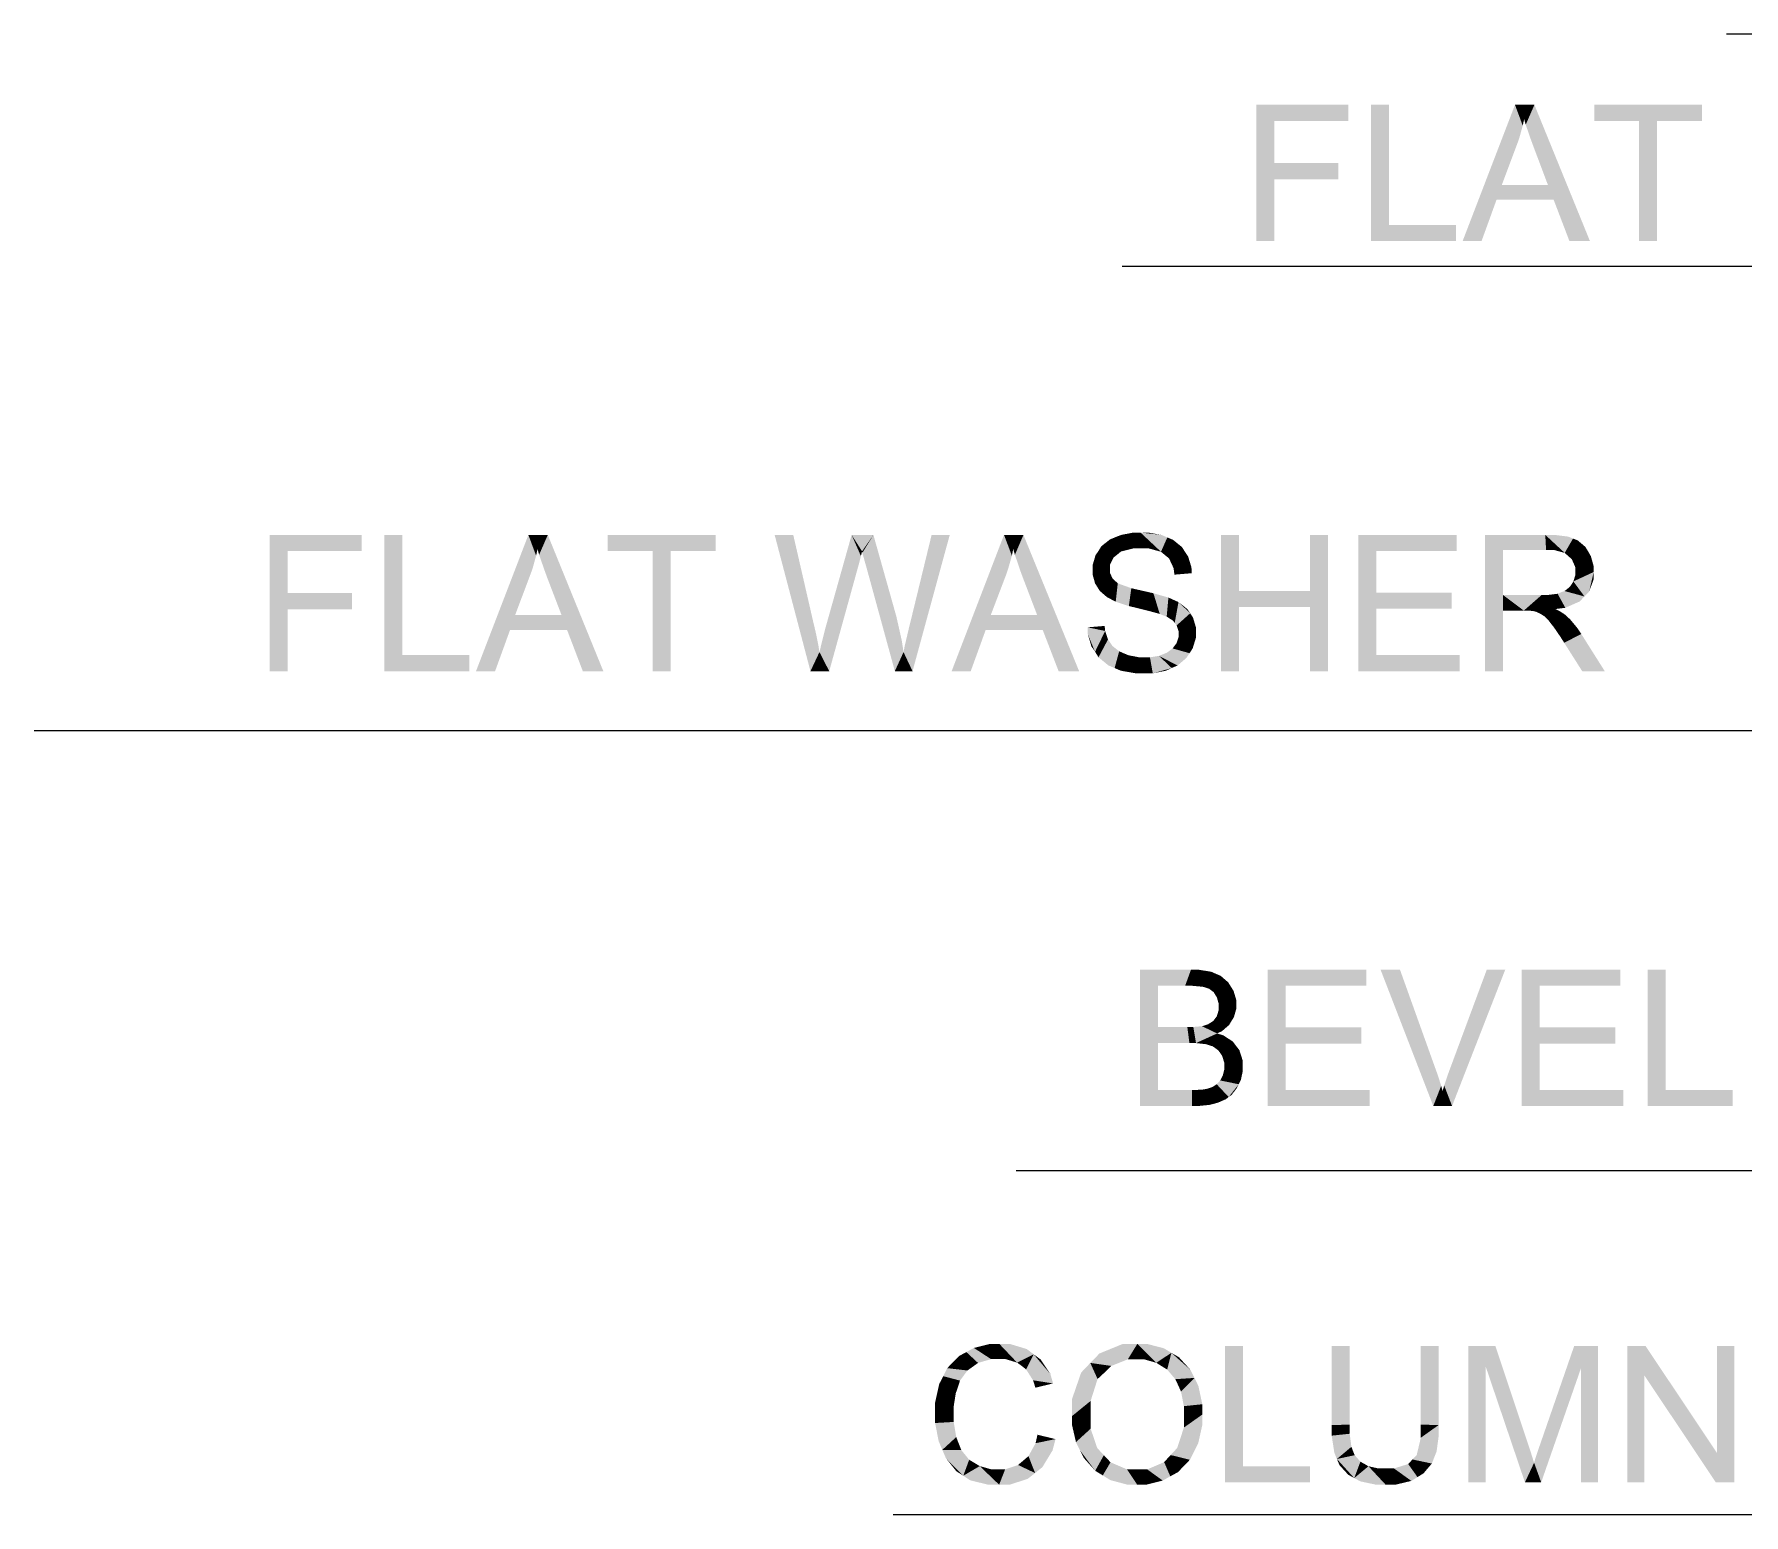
# Model space of a CAD drawing. Header units: millimetres. Extents: x 2 to 579, y 1 to 405.
# Drawn here: x 179 to 189.84, y 94.61 to 104 of the extents above; entities that cross this region are included whole.
import ezdxf

# ---------------------------------------------------------------- set-up
doc = ezdxf.new("R2010")
doc.units = ezdxf.units.MM
doc.linetypes.add('XKITLINE00', pattern=[0])
doc.layers.add('LinkedObject', color=7, linetype='Continuous', lineweight=0)

# ---------------------------------------------------------------- blocks, each defined once
blk = doc.blocks.new('*A4')
at = {"layer": 'LinkedObject'}
for points in [[(186.862, 103.18), (186.748, 102.686), (186.748, 103.55)], [(186.862, 103.18), (186.748, 103.55), (186.862, 103.448)], [(187.33, 103.448), (186.748, 103.55), (187.33, 103.55)], [(186.862, 103.448), (186.748, 103.55), (187.33, 103.448)], [(187.588, 103.55), (187.474, 102.686), (187.474, 103.55)], [(187.588, 102.788), (187.474, 102.686), (187.588, 103.55)], [(188.387, 103.55), (188.398, 103.294), (188.055, 102.686)], [(188.398, 103.294), (188.387, 103.55), (188.413, 103.335)], [(188.413, 103.335), (188.387, 103.55), (188.436, 103.418)], [(188.436, 103.418), (188.387, 103.55), (188.445, 103.459)], [(188.51, 103.55), (188.445, 103.459), (188.387, 103.55)], [(188.445, 103.459), (188.51, 103.55), (188.455, 103.424)], [(188.455, 103.424), (188.51, 103.55), (188.486, 103.334)], [(188.486, 103.334), (188.51, 103.55), (188.506, 103.28)], [(188.506, 103.28), (188.51, 103.55), (188.596, 103.041)], [(188.596, 103.041), (188.51, 103.55), (188.632, 102.948)], [(188.632, 102.948), (188.51, 103.55), (188.862, 102.686)], [(188.889, 103.55), (189.173, 103.448), (188.889, 103.448)], [(189.287, 103.448), (189.173, 103.448), (188.889, 103.55)], [(189.287, 103.448), (188.889, 103.55), (189.573, 103.55)], [(189.287, 103.448), (189.573, 103.55), (189.573, 103.448)], [(189.173, 102.686), (189.287, 103.448), (189.287, 102.686)], [(189.173, 103.448), (189.287, 103.448), (189.173, 102.686)], [(188.055, 102.686), (188.398, 103.294), (188.303, 103.041)], [(186.862, 103.078), (186.748, 102.686), (186.862, 103.18)], [(187.267, 103.078), (186.862, 103.18), (187.267, 103.18)], [(186.862, 103.078), (186.862, 103.18), (187.267, 103.078)], [(186.748, 102.686), (186.862, 103.078), (186.862, 102.686)], [(188.27, 102.948), (188.055, 102.686), (188.303, 103.041)], [(188.303, 103.041), (188.632, 102.948), (188.27, 102.948)], [(188.596, 103.041), (188.632, 102.948), (188.303, 103.041)], [(188.055, 102.686), (188.27, 102.948), (188.175, 102.686)], [(188.632, 102.948), (188.862, 102.686), (188.732, 102.686)], [(187.474, 102.686), (187.588, 102.788), (188.013, 102.686)], [(188.013, 102.686), (187.588, 102.788), (188.013, 102.788)], [(180.608, 100.454), (180.494, 99.959), (180.494, 100.823)], [(180.608, 100.454), (180.494, 100.823), (180.608, 100.721)], [(181.077, 100.721), (180.494, 100.823), (181.077, 100.823)], [(180.608, 100.721), (180.494, 100.823), (181.077, 100.721)], [(181.334, 100.823), (181.22, 99.959), (181.22, 100.823)], [(181.334, 100.061), (181.22, 99.959), (181.334, 100.823)], [(182.133, 100.823), (182.144, 100.567), (181.801, 99.959)], [(182.144, 100.567), (182.133, 100.823), (182.159, 100.608)], [(182.159, 100.608), (182.133, 100.823), (182.182, 100.691)], [(182.182, 100.691), (182.133, 100.823), (182.191, 100.733)], [(182.256, 100.823), (182.191, 100.733), (182.133, 100.823)], [(182.191, 100.733), (182.256, 100.823), (182.201, 100.697)], [(182.201, 100.697), (182.256, 100.823), (182.232, 100.608)], [(182.232, 100.608), (182.256, 100.823), (182.252, 100.553)], [(182.252, 100.553), (182.256, 100.823), (182.343, 100.315)], [(182.343, 100.315), (182.256, 100.823), (182.378, 100.221)], [(182.378, 100.221), (182.256, 100.823), (182.608, 99.959)], [(182.635, 100.823), (182.92, 100.721), (182.635, 100.721)], [(183.034, 100.721), (182.92, 100.721), (182.635, 100.823)], [(183.034, 100.721), (182.635, 100.823), (183.32, 100.823)], [(183.034, 100.721), (183.32, 100.823), (183.32, 100.721)], [(183.812, 100.823), (183.921, 99.959), (183.694, 100.823)], [(183.942, 100.257), (183.921, 99.959), (183.812, 100.823)], [(184.182, 100.823), (184.222, 100.617), (184.018, 100.24)], [(184.222, 100.617), (184.182, 100.823), (184.228, 100.638)], [(184.228, 100.638), (184.182, 100.823), (184.241, 100.689)], [(184.241, 100.689), (184.182, 100.823), (184.248, 100.719)], [(184.32, 100.823), (184.248, 100.719), (184.182, 100.823)], [(184.248, 100.719), (184.32, 100.823), (184.25, 100.709)], [(184.25, 100.709), (184.32, 100.823), (184.264, 100.659)], [(184.264, 100.659), (184.32, 100.823), (184.276, 100.617)], [(184.276, 100.617), (184.32, 100.823), (184.443, 100.386)], [(184.804, 100.823), (184.554, 100.268), (184.689, 100.823)], [(184.568, 99.959), (184.554, 100.268), (184.804, 100.823)], [(185.148, 100.823), (185.16, 100.567), (184.816, 99.959)], [(185.16, 100.567), (185.148, 100.823), (185.174, 100.608)], [(185.174, 100.608), (185.148, 100.823), (185.198, 100.691)], [(185.198, 100.691), (185.148, 100.823), (185.206, 100.733)], [(185.271, 100.823), (185.206, 100.733), (185.148, 100.823)], [(185.206, 100.733), (185.271, 100.823), (185.217, 100.697)], [(185.217, 100.697), (185.271, 100.823), (185.247, 100.608)], [(185.247, 100.608), (185.271, 100.823), (185.267, 100.553)], [(185.267, 100.553), (185.271, 100.823), (185.358, 100.315)], [(185.358, 100.315), (185.271, 100.823), (185.393, 100.221)], [(185.393, 100.221), (185.271, 100.823), (185.624, 99.959)], [(185.819, 100.794), (185.867, 100.699), (185.765, 100.751)], [(185.89, 100.718), (185.819, 100.794), (185.855, 100.809)], [(185.867, 100.699), (185.819, 100.794), (185.89, 100.718)], [(185.891, 100.823), (185.966, 100.737), (185.855, 100.809)], [(185.855, 100.809), (185.966, 100.737), (185.89, 100.718)], [(185.97, 100.838), (185.966, 100.737), (185.891, 100.823)], [(186.013, 100.838), (185.966, 100.737), (185.97, 100.838)], [(185.966, 100.737), (186.013, 100.838), (186.018, 100.737)], [(186.013, 100.838), (186.067, 100.737), (186.018, 100.737)], [(186.146, 100.823), (186.013, 100.838), (186.061, 100.838)], [(186.183, 100.807), (186.013, 100.838), (186.146, 100.823)], [(186.143, 100.716), (186.013, 100.838), (186.183, 100.807)], [(186.067, 100.737), (186.013, 100.838), (186.143, 100.716)], [(186.183, 100.807), (186.168, 100.695), (186.143, 100.716)], [(186.219, 100.792), (186.168, 100.695), (186.183, 100.807)], [(186.168, 100.695), (186.219, 100.792), (186.194, 100.674)], [(186.194, 100.674), (186.219, 100.792), (186.295, 100.716)], [(186.295, 100.716), (186.219, 100.792), (186.276, 100.746)], [(186.637, 100.468), (186.523, 99.959), (186.523, 100.823)], [(186.637, 100.468), (186.523, 100.823), (186.637, 100.823)], [(187.201, 100.823), (187.087, 100.468), (187.087, 100.823)], [(187.087, 100.366), (187.087, 100.468), (187.201, 100.823)], [(187.087, 100.366), (187.201, 100.823), (187.201, 99.959)], [(187.507, 100.457), (187.393, 99.959), (187.393, 100.823)], [(187.507, 100.457), (187.393, 100.823), (187.507, 100.721)], [(188.017, 100.721), (187.393, 100.823), (188.017, 100.823)], [(187.507, 100.721), (187.393, 100.823), (188.017, 100.721)], [(188.311, 100.442), (188.197, 99.959), (188.197, 100.823)], [(188.197, 100.823), (188.311, 100.728), (188.311, 100.442)], [(188.584, 100.728), (188.197, 100.823), (188.579, 100.823)], [(188.311, 100.728), (188.197, 100.823), (188.584, 100.728)], [(188.579, 100.823), (188.632, 100.728), (188.584, 100.728)], [(188.725, 100.812), (188.579, 100.823), (188.637, 100.823)], [(188.755, 100.8), (188.579, 100.823), (188.725, 100.812)], [(188.702, 100.709), (188.579, 100.823), (188.755, 100.8)], [(188.632, 100.728), (188.579, 100.823), (188.702, 100.709)], [(188.755, 100.8), (188.724, 100.689), (188.702, 100.709)], [(188.785, 100.788), (188.724, 100.689), (188.755, 100.8)], [(188.724, 100.689), (188.785, 100.788), (188.747, 100.669)], [(188.747, 100.669), (188.785, 100.788), (188.851, 100.718)], [(188.851, 100.718), (188.785, 100.788), (188.833, 100.747)], [(182.92, 99.959), (183.034, 100.721), (183.034, 99.959)], [(182.92, 100.721), (183.034, 100.721), (182.92, 99.959)], [(185.747, 100.722), (185.71, 100.6), (185.728, 100.694)], [(185.843, 100.68), (185.71, 100.6), (185.747, 100.722)], [(185.728, 100.694), (185.71, 100.6), (185.71, 100.633)], [(185.819, 100.634), (185.71, 100.6), (185.843, 100.68)], [(185.765, 100.751), (185.867, 100.699), (185.747, 100.722)], [(185.747, 100.722), (185.867, 100.699), (185.843, 100.68)], [(186.295, 100.716), (186.223, 100.612), (186.194, 100.674)], [(186.315, 100.686), (186.223, 100.612), (186.295, 100.716)], [(186.336, 100.618), (186.223, 100.612), (186.315, 100.686)], [(188.851, 100.718), (188.769, 100.619), (188.747, 100.669)], [(188.868, 100.688), (188.769, 100.619), (188.851, 100.718)], [(188.886, 100.623), (188.769, 100.619), (188.868, 100.688)], [(181.801, 99.959), (182.144, 100.567), (182.049, 100.315)], [(184.018, 100.24), (184.222, 100.617), (184.04, 99.959)], [(184.443, 100.386), (184.456, 99.959), (184.276, 100.617)], [(184.816, 99.959), (185.16, 100.567), (185.064, 100.315)], [(185.71, 100.6), (185.819, 100.634), (185.819, 100.607)], [(185.819, 100.584), (185.71, 100.6), (185.819, 100.607)], [(185.71, 100.6), (185.819, 100.584), (185.71, 100.57)], [(185.71, 100.57), (185.819, 100.584), (185.725, 100.516)], [(185.725, 100.516), (185.819, 100.584), (185.74, 100.492)], [(185.74, 100.492), (185.819, 100.584), (185.836, 100.546)], [(186.338, 100.58), (186.223, 100.612), (186.336, 100.618)], [(186.223, 100.612), (186.338, 100.58), (186.228, 100.571)], [(188.757, 100.528), (188.886, 100.588), (188.827, 100.433)], [(188.769, 100.567), (188.886, 100.588), (188.757, 100.528)], [(188.886, 100.588), (188.769, 100.619), (188.886, 100.623)], [(188.769, 100.619), (188.886, 100.588), (188.769, 100.588)], [(188.886, 100.588), (188.769, 100.567), (188.769, 100.588)], [(188.827, 100.433), (188.886, 100.588), (188.857, 100.464)], [(188.857, 100.464), (188.886, 100.588), (188.886, 100.542)], [(185.836, 100.546), (185.801, 100.428), (185.74, 100.492)], [(185.74, 100.492), (185.801, 100.428), (185.755, 100.468)], [(185.853, 100.531), (185.801, 100.428), (185.836, 100.546)], [(185.801, 100.428), (185.853, 100.531), (185.832, 100.412)], [(185.832, 100.412), (185.853, 100.531), (185.869, 100.516)], [(185.832, 100.412), (185.869, 100.516), (185.856, 100.399)], [(185.856, 100.399), (185.869, 100.516), (185.939, 100.372)], [(185.939, 100.372), (185.869, 100.516), (185.955, 100.485)], [(185.939, 100.372), (185.955, 100.485), (185.998, 100.358)], [(185.998, 100.358), (185.955, 100.485), (186.025, 100.469)], [(185.998, 100.358), (186.025, 100.469), (186.058, 100.343)], [(186.058, 100.343), (186.025, 100.469), (186.095, 100.453)], [(186.637, 100.366), (186.523, 99.959), (186.637, 100.468)], [(186.637, 100.468), (187.087, 100.366), (186.637, 100.366)], [(187.087, 100.468), (187.087, 100.366), (186.637, 100.468)], [(188.701, 100.467), (188.827, 100.433), (188.679, 100.459)], [(188.827, 100.433), (188.701, 100.467), (188.734, 100.493)], [(188.746, 100.51), (188.827, 100.433), (188.734, 100.493)], [(188.757, 100.528), (188.827, 100.433), (188.746, 100.51)], [(180.608, 100.352), (180.494, 99.959), (180.608, 100.454)], [(180.494, 99.959), (180.608, 100.352), (180.608, 99.959)], [(181.014, 100.352), (180.608, 100.454), (181.014, 100.454)], [(180.608, 100.352), (180.608, 100.454), (181.014, 100.352)], [(184.466, 100.304), (184.456, 99.959), (184.443, 100.386)], [(186.058, 100.343), (186.095, 100.453), (186.135, 100.322)], [(186.135, 100.322), (186.095, 100.453), (186.152, 100.315)], [(186.152, 100.315), (186.095, 100.453), (186.179, 100.305)], [(186.19, 100.426), (186.179, 100.305), (186.095, 100.453)], [(186.216, 100.414), (186.179, 100.305), (186.19, 100.426)], [(186.179, 100.305), (186.216, 100.414), (186.218, 100.28)], [(186.218, 100.28), (186.216, 100.414), (186.254, 100.397)], [(186.218, 100.28), (186.254, 100.397), (186.23, 100.265)], [(186.23, 100.265), (186.254, 100.397), (186.242, 100.249)], [(186.254, 100.397), (186.328, 100.326), (186.242, 100.249)], [(186.328, 100.326), (186.254, 100.397), (186.31, 100.353)], [(186.523, 99.959), (186.637, 100.366), (186.637, 99.959)], [(187.087, 100.366), (187.201, 99.959), (187.087, 99.959)], [(187.507, 100.355), (187.393, 99.959), (187.507, 100.457)], [(187.507, 100.061), (187.393, 99.959), (187.507, 100.355)], [(187.985, 100.355), (187.507, 100.457), (187.985, 100.457)], [(187.507, 100.355), (187.507, 100.457), (187.985, 100.355)], [(188.311, 100.442), (188.311, 100.343), (188.197, 99.959)], [(188.443, 100.343), (188.311, 100.442), (188.556, 100.442)], [(188.311, 100.343), (188.311, 100.442), (188.443, 100.343)], [(188.443, 100.343), (188.556, 100.442), (188.465, 100.343)], [(188.465, 100.343), (188.556, 100.442), (188.497, 100.341)], [(188.497, 100.341), (188.556, 100.442), (188.507, 100.339)], [(188.507, 100.339), (188.556, 100.442), (188.52, 100.336)], [(188.52, 100.336), (188.556, 100.442), (188.546, 100.324)], [(188.546, 100.324), (188.556, 100.442), (188.595, 100.442)], [(188.546, 100.324), (188.595, 100.442), (188.559, 100.316)], [(188.595, 100.442), (188.643, 100.353), (188.559, 100.316)], [(188.559, 100.316), (188.643, 100.353), (188.572, 100.308)], [(188.643, 100.353), (188.601, 100.279), (188.572, 100.308)], [(188.657, 100.45), (188.643, 100.353), (188.595, 100.442)], [(188.666, 100.342), (188.601, 100.279), (188.643, 100.353)], [(188.643, 100.353), (188.657, 100.45), (188.706, 100.361)], [(188.679, 100.459), (188.827, 100.433), (188.657, 100.45)], [(188.797, 100.401), (188.657, 100.45), (188.827, 100.433)], [(188.706, 100.361), (188.657, 100.45), (188.797, 100.401)], [(182.017, 100.221), (181.801, 99.959), (182.049, 100.315)], [(182.049, 100.315), (182.378, 100.221), (182.017, 100.221)], [(182.343, 100.315), (182.378, 100.221), (182.049, 100.315)], [(183.953, 100.212), (183.921, 99.959), (183.942, 100.257)], [(184.5, 100.152), (184.456, 99.959), (184.466, 100.304)], [(184.554, 100.268), (184.568, 99.959), (184.541, 100.215)], [(185.032, 100.221), (184.816, 99.959), (185.064, 100.315)], [(185.064, 100.315), (185.393, 100.221), (185.032, 100.221)], [(185.358, 100.315), (185.393, 100.221), (185.064, 100.315)], [(185.789, 100.214), (185.678, 100.237), (185.786, 100.246)], [(186.242, 100.249), (186.328, 100.326), (186.254, 100.214)], [(186.254, 100.214), (186.328, 100.326), (186.346, 100.299)], [(186.254, 100.214), (186.346, 100.299), (186.254, 100.194)], [(186.254, 100.194), (186.346, 100.299), (186.254, 100.174)], [(186.346, 100.299), (186.364, 100.203), (186.254, 100.174)], [(186.364, 100.203), (186.346, 100.299), (186.364, 100.238)], [(188.197, 99.959), (188.311, 100.343), (188.311, 99.959)], [(188.601, 100.279), (188.666, 100.342), (188.617, 100.258)], [(188.617, 100.258), (188.666, 100.342), (188.633, 100.238)], [(188.633, 100.238), (188.666, 100.342), (188.712, 100.31)], [(188.712, 100.31), (188.674, 100.178), (188.633, 100.238)], [(188.712, 100.31), (188.666, 100.342), (188.701, 100.32)], [(188.737, 100.287), (188.674, 100.178), (188.712, 100.31)], [(188.785, 100.229), (188.674, 100.178), (188.737, 100.287)], [(181.801, 99.959), (182.017, 100.221), (181.922, 99.959)], [(182.378, 100.221), (182.608, 99.959), (182.478, 99.959)], [(183.971, 100.124), (183.921, 99.959), (183.953, 100.212)], [(183.995, 100.149), (184.04, 99.959), (183.978, 100.08)], [(184.015, 100.229), (184.04, 99.959), (183.995, 100.149)], [(184.018, 100.24), (184.04, 99.959), (184.015, 100.229)], [(184.511, 100.08), (184.456, 99.959), (184.5, 100.152)], [(184.541, 100.215), (184.568, 99.959), (184.519, 100.121)], [(184.816, 99.959), (185.032, 100.221), (184.937, 99.959)], [(185.393, 100.221), (185.624, 99.959), (185.494, 99.959)], [(185.678, 100.237), (185.725, 100.082), (185.679, 100.193)], [(185.789, 100.214), (185.725, 100.082), (185.678, 100.237)], [(185.679, 100.193), (185.725, 100.082), (185.702, 100.116)], [(185.807, 100.16), (185.725, 100.082), (185.789, 100.214)], [(185.725, 100.082), (185.807, 100.16), (185.747, 100.047)], [(185.747, 100.047), (185.807, 100.16), (185.809, 99.996)], [(185.821, 100.14), (185.809, 99.996), (185.807, 100.16)], [(185.835, 100.119), (185.809, 99.996), (185.821, 100.14)], [(186.242, 100.137), (186.344, 100.104), (186.229, 100.12)], [(186.242, 100.137), (186.364, 100.203), (186.344, 100.104)], [(186.254, 100.174), (186.364, 100.203), (186.242, 100.137)], [(186.344, 100.104), (186.364, 100.203), (186.364, 100.169)], [(188.674, 100.178), (188.785, 100.229), (188.699, 100.139)], [(188.699, 100.139), (188.785, 100.229), (188.807, 100.195)], [(188.699, 100.139), (188.807, 100.195), (188.813, 99.959)], [(188.813, 99.959), (188.807, 100.195), (188.956, 99.959)], [(181.22, 99.959), (181.334, 100.061), (181.759, 99.959)], [(181.759, 99.959), (181.334, 100.061), (181.759, 100.061)], [(183.978, 100.08), (183.921, 99.959), (183.971, 100.124)], [(183.978, 100.08), (184.04, 99.959), (183.921, 99.959)], [(184.511, 100.08), (184.568, 99.959), (184.456, 99.959)], [(184.519, 100.121), (184.568, 99.959), (184.511, 100.08)], [(185.835, 100.119), (185.849, 99.979), (185.809, 99.996)], [(185.878, 100.085), (185.849, 99.979), (185.835, 100.119)], [(185.849, 99.979), (185.878, 100.085), (185.888, 99.962)], [(185.908, 100.072), (185.888, 99.962), (185.878, 100.085)], [(185.937, 100.06), (185.888, 99.962), (185.908, 100.072)], [(185.937, 100.06), (185.986, 99.945), (185.888, 99.962)], [(186.003, 100.047), (185.986, 99.945), (185.937, 100.06)], [(186.003, 100.047), (186.045, 99.945), (185.986, 99.945)], [(186.04, 100.047), (186.045, 99.945), (186.003, 100.047)], [(186.04, 100.047), (186.091, 99.945), (186.045, 99.945)], [(186.073, 100.047), (186.091, 99.945), (186.04, 100.047)], [(186.13, 100.056), (186.211, 99.979), (186.073, 100.047)], [(186.073, 100.047), (186.211, 99.979), (186.091, 99.945)], [(186.155, 100.066), (186.304, 100.043), (186.13, 100.056)], [(186.248, 99.995), (186.13, 100.056), (186.304, 100.043)], [(186.211, 99.979), (186.13, 100.056), (186.248, 99.995)], [(186.18, 100.076), (186.304, 100.043), (186.155, 100.066)], [(186.217, 100.103), (186.324, 100.073), (186.18, 100.076)], [(186.18, 100.076), (186.324, 100.073), (186.304, 100.043)], [(186.229, 100.12), (186.344, 100.104), (186.217, 100.103)], [(186.324, 100.073), (186.217, 100.103), (186.344, 100.104)], [(187.393, 99.959), (187.507, 100.061), (188.037, 99.959)], [(188.037, 99.959), (187.507, 100.061), (188.037, 100.061)], [(186.091, 99.945), (186.211, 99.979), (186.174, 99.962)], [(186.009, 98.066), (186.123, 97.601), (186.009, 97.202)], [(186.123, 97.703), (186.123, 97.601), (186.009, 98.066)], [(186.009, 98.066), (186.123, 97.964), (186.123, 97.703)], [(186.296, 97.964), (186.009, 98.066), (186.333, 98.066)], [(186.123, 97.964), (186.009, 98.066), (186.296, 97.964)], [(186.296, 97.964), (186.333, 98.066), (186.343, 97.964)], [(186.333, 98.066), (186.409, 97.958), (186.343, 97.964)], [(186.383, 98.066), (186.409, 97.958), (186.333, 98.066)], [(186.462, 98.053), (186.409, 97.958), (186.383, 98.066)], [(186.409, 97.958), (186.462, 98.053), (186.428, 97.952)], [(186.428, 97.952), (186.462, 98.053), (186.447, 97.946)], [(186.447, 97.946), (186.462, 98.053), (186.492, 98.04)], [(186.492, 98.04), (186.477, 97.924), (186.447, 97.946)], [(186.522, 98.027), (186.477, 97.924), (186.492, 98.04)], [(186.569, 97.986), (186.477, 97.924), (186.522, 98.027)], [(186.586, 97.959), (186.477, 97.924), (186.569, 97.986)], [(186.934, 97.7), (186.82, 97.202), (186.82, 98.066)], [(186.934, 97.7), (186.82, 98.066), (186.934, 97.964)], [(187.445, 97.964), (186.82, 98.066), (187.445, 98.066)], [(186.934, 97.964), (186.82, 98.066), (187.445, 97.964)], [(187.658, 98.066), (187.869, 97.202), (187.535, 98.066)], [(187.883, 97.438), (187.869, 97.202), (187.658, 98.066)], [(188.325, 98.066), (187.975, 97.438), (188.208, 98.066)], [(187.988, 97.202), (187.975, 97.438), (188.325, 98.066)], [(188.543, 97.7), (188.429, 97.202), (188.429, 98.066)], [(188.543, 97.7), (188.429, 98.066), (188.543, 97.964)], [(189.054, 97.964), (188.429, 98.066), (189.054, 98.066)], [(188.543, 97.964), (188.429, 98.066), (189.054, 97.964)], [(189.341, 98.066), (189.227, 97.202), (189.227, 98.066)], [(189.341, 97.304), (189.227, 97.202), (189.341, 98.066)], [(186.477, 97.924), (186.586, 97.959), (186.487, 97.907)], [(186.586, 97.959), (186.497, 97.891), (186.487, 97.907)], [(186.497, 97.891), (186.586, 97.959), (186.508, 97.853)], [(186.508, 97.853), (186.586, 97.959), (186.62, 97.845)], [(186.62, 97.875), (186.586, 97.959), (186.603, 97.932)], [(186.62, 97.845), (186.586, 97.959), (186.62, 97.875)], [(186.59, 97.741), (186.474, 97.741), (186.497, 97.771)], [(186.497, 97.771), (186.62, 97.845), (186.59, 97.741)], [(186.508, 97.809), (186.62, 97.845), (186.497, 97.771)], [(186.62, 97.845), (186.508, 97.832), (186.508, 97.853)], [(186.508, 97.832), (186.62, 97.845), (186.508, 97.809)], [(186.59, 97.741), (186.62, 97.845), (186.605, 97.765)], [(186.605, 97.765), (186.62, 97.845), (186.62, 97.817)], [(186.323, 97.601), (186.123, 97.703), (186.31, 97.703)], [(186.123, 97.601), (186.123, 97.703), (186.323, 97.601)], [(186.365, 97.601), (186.31, 97.703), (186.348, 97.703)], [(186.323, 97.601), (186.31, 97.703), (186.365, 97.601)], [(186.403, 97.708), (186.499, 97.662), (186.348, 97.703)], [(186.348, 97.703), (186.499, 97.662), (186.365, 97.601)], [(186.365, 97.601), (186.499, 97.662), (186.428, 97.594)], [(186.42, 97.713), (186.53, 97.677), (186.403, 97.708)], [(186.499, 97.662), (186.403, 97.708), (186.53, 97.677)], [(186.441, 97.72), (186.53, 97.677), (186.42, 97.713)], [(186.499, 97.662), (186.45, 97.587), (186.428, 97.594)], [(186.474, 97.741), (186.53, 97.677), (186.441, 97.72)], [(186.45, 97.587), (186.499, 97.662), (186.472, 97.58)], [(186.472, 97.58), (186.499, 97.662), (186.507, 97.554)], [(186.575, 97.716), (186.474, 97.741), (186.59, 97.741)], [(186.53, 97.677), (186.474, 97.741), (186.575, 97.716)], [(186.598, 97.611), (186.499, 97.662), (186.538, 97.65)], [(186.507, 97.554), (186.499, 97.662), (186.598, 97.611)], [(186.934, 97.598), (186.82, 97.202), (186.934, 97.7)], [(187.413, 97.598), (186.934, 97.7), (187.413, 97.7)], [(186.934, 97.598), (186.934, 97.7), (187.413, 97.598)], [(188.543, 97.598), (188.429, 97.202), (188.543, 97.7)], [(189.022, 97.598), (188.543, 97.7), (189.022, 97.7)], [(188.543, 97.598), (188.543, 97.7), (189.022, 97.598)], [(186.009, 97.202), (186.123, 97.601), (186.123, 97.304)], [(186.507, 97.554), (186.598, 97.611), (186.519, 97.537)], [(186.519, 97.537), (186.598, 97.611), (186.531, 97.519)], [(186.531, 97.519), (186.598, 97.611), (186.619, 97.583)], [(186.619, 97.583), (186.544, 97.477), (186.531, 97.519)], [(186.64, 97.556), (186.544, 97.477), (186.619, 97.583)], [(186.661, 97.49), (186.544, 97.477), (186.64, 97.556)], [(186.934, 97.304), (186.82, 97.202), (186.934, 97.598)], [(188.543, 97.304), (188.429, 97.202), (188.543, 97.598)], [(186.535, 97.396), (186.661, 97.452), (186.636, 97.34)], [(186.544, 97.432), (186.661, 97.452), (186.535, 97.396)], [(186.661, 97.452), (186.544, 97.477), (186.661, 97.49)], [(186.544, 97.477), (186.661, 97.452), (186.544, 97.453)], [(186.661, 97.452), (186.544, 97.432), (186.544, 97.453)], [(186.636, 97.34), (186.661, 97.452), (186.649, 97.366)], [(186.649, 97.366), (186.661, 97.452), (186.661, 97.422)], [(187.897, 97.4), (187.869, 97.202), (187.883, 97.438)], [(187.975, 97.438), (187.988, 97.202), (187.962, 97.403)], [(186.47, 97.323), (186.554, 97.245), (186.437, 97.312)], [(186.572, 97.259), (186.47, 97.323), (186.496, 97.34)], [(186.554, 97.245), (186.47, 97.323), (186.572, 97.259)], [(186.518, 97.364), (186.636, 97.34), (186.496, 97.34)], [(186.496, 97.34), (186.636, 97.34), (186.572, 97.259)], [(186.527, 97.38), (186.636, 97.34), (186.518, 97.364)], [(186.636, 97.34), (186.527, 97.38), (186.535, 97.396)], [(186.572, 97.259), (186.636, 97.34), (186.591, 97.273)], [(186.591, 97.273), (186.636, 97.34), (186.623, 97.314)], [(187.919, 97.33), (187.869, 97.202), (187.897, 97.4)], [(187.928, 97.297), (187.869, 97.202), (187.919, 97.33)], [(187.938, 97.332), (187.988, 97.202), (187.928, 97.297)], [(187.962, 97.403), (187.988, 97.202), (187.938, 97.332)], [(186.123, 97.304), (186.339, 97.202), (186.009, 97.202)], [(186.339, 97.304), (186.339, 97.202), (186.123, 97.304)], [(186.339, 97.304), (186.38, 97.202), (186.339, 97.202)], [(186.367, 97.304), (186.38, 97.202), (186.339, 97.304)], [(186.406, 97.306), (186.449, 97.209), (186.367, 97.304)], [(186.367, 97.304), (186.449, 97.209), (186.38, 97.202)], [(186.417, 97.308), (186.449, 97.209), (186.406, 97.306)], [(186.478, 97.216), (186.417, 97.308), (186.437, 97.312)], [(186.449, 97.209), (186.417, 97.308), (186.478, 97.216)], [(186.437, 97.312), (186.554, 97.245), (186.478, 97.216)], [(186.478, 97.216), (186.554, 97.245), (186.506, 97.224)], [(186.82, 97.202), (186.934, 97.304), (187.465, 97.202)], [(187.465, 97.202), (186.934, 97.304), (187.465, 97.304)], [(187.869, 97.202), (187.928, 97.297), (187.988, 97.202)], [(188.429, 97.202), (188.543, 97.304), (189.074, 97.202)], [(189.074, 97.202), (188.543, 97.304), (189.074, 97.304)], [(189.227, 97.202), (189.341, 97.304), (189.766, 97.202)], [(189.766, 97.202), (189.341, 97.304), (189.766, 97.304)], [(185.061, 95.694), (185.066, 95.597), (184.957, 95.668)], [(185.118, 95.694), (185.066, 95.597), (185.061, 95.694)], [(185.066, 95.597), (185.118, 95.694), (185.116, 95.597)], [(185.118, 95.694), (185.159, 95.597), (185.116, 95.597)], [(185.292, 95.661), (185.118, 95.694), (185.183, 95.694)], [(185.336, 95.628), (185.118, 95.694), (185.292, 95.661)], [(185.231, 95.575), (185.118, 95.694), (185.336, 95.628)], [(185.159, 95.597), (185.118, 95.694), (185.231, 95.575)], [(185.902, 95.694), (185.695, 95.573), (185.753, 95.633)], [(185.993, 95.694), (185.695, 95.573), (185.902, 95.694)], [(185.933, 95.596), (185.695, 95.573), (185.993, 95.694)], [(185.933, 95.596), (185.993, 95.694), (185.994, 95.596)], [(185.993, 95.694), (186.036, 95.596), (185.994, 95.596)], [(186.161, 95.666), (185.993, 95.694), (186.053, 95.694)], [(186.209, 95.637), (185.993, 95.694), (186.161, 95.666)], [(186.113, 95.574), (185.993, 95.694), (186.209, 95.637)], [(186.036, 95.596), (185.993, 95.694), (186.113, 95.574)], [(184.862, 95.616), (184.916, 95.525), (184.788, 95.54)], [(184.909, 95.642), (184.916, 95.525), (184.862, 95.616)], [(184.957, 95.668), (185.066, 95.597), (184.909, 95.642)], [(184.909, 95.642), (185.066, 95.597), (184.983, 95.573)], [(184.916, 95.525), (184.909, 95.642), (184.95, 95.549)], [(184.95, 95.549), (184.909, 95.642), (184.983, 95.573)], [(185.231, 95.575), (185.336, 95.628), (185.26, 95.554)], [(185.336, 95.628), (185.288, 95.532), (185.26, 95.554)], [(185.288, 95.532), (185.336, 95.628), (185.332, 95.463)], [(185.332, 95.463), (185.336, 95.628), (185.459, 95.443)], [(185.442, 95.502), (185.336, 95.628), (185.38, 95.595)], [(185.459, 95.443), (185.336, 95.628), (185.442, 95.502)], [(185.828, 95.554), (185.695, 95.573), (185.933, 95.596)], [(186.113, 95.574), (186.209, 95.637), (186.148, 95.552)], [(186.209, 95.637), (186.182, 95.531), (186.148, 95.552)], [(186.182, 95.531), (186.209, 95.637), (186.234, 95.47)], [(186.33, 95.529), (186.209, 95.637), (186.257, 95.609)], [(186.355, 95.478), (186.209, 95.637), (186.33, 95.529)], [(186.234, 95.47), (186.209, 95.637), (186.355, 95.478)], [(186.662, 95.68), (186.548, 94.816), (186.548, 95.68)], [(186.662, 94.917), (186.548, 94.816), (186.662, 95.68)], [(187.339, 95.68), (187.225, 95.18), (187.225, 95.68)], [(187.339, 95.181), (187.225, 95.18), (187.339, 95.68)], [(187.904, 95.68), (187.79, 95.181), (187.79, 95.68)], [(187.904, 95.18), (187.79, 95.181), (187.904, 95.68)], [(188.091, 95.68), (188.201, 95.551), (188.091, 94.816)], [(188.201, 95.551), (188.091, 95.68), (188.263, 95.68)], [(188.201, 95.551), (188.263, 95.68), (188.45, 94.816)], [(188.45, 94.816), (188.263, 95.68), (188.467, 95.068)], [(188.762, 95.68), (188.805, 95.539), (188.554, 95.079)], [(188.914, 95.68), (188.805, 95.539), (188.762, 95.68)], [(188.805, 94.816), (188.914, 95.68), (188.914, 94.816)], [(188.805, 95.539), (188.914, 95.68), (188.805, 94.816)], [(189.098, 95.68), (189.207, 95.494), (189.098, 94.816)], [(189.207, 95.494), (189.098, 95.68), (189.215, 95.68)], [(189.207, 95.494), (189.215, 95.68), (189.66, 94.816)], [(189.66, 94.816), (189.215, 95.68), (189.668, 95.001)], [(189.778, 95.68), (189.668, 95.001), (189.668, 95.68)], [(189.778, 94.816), (189.668, 95.001), (189.778, 95.68)], [(184.856, 95.421), (184.737, 95.439), (184.763, 95.489)], [(184.788, 95.54), (184.916, 95.525), (184.763, 95.489)], [(184.763, 95.489), (184.916, 95.525), (184.869, 95.461)], [(184.856, 95.421), (184.763, 95.489), (184.869, 95.461)], [(185.695, 95.573), (185.579, 95.236), (185.637, 95.512)], [(185.741, 95.471), (185.579, 95.236), (185.695, 95.573)], [(185.637, 95.512), (185.579, 95.236), (185.579, 95.344)], [(185.695, 95.573), (185.828, 95.554), (185.785, 95.512)], [(185.741, 95.471), (185.695, 95.573), (185.785, 95.512)], [(186.234, 95.47), (186.355, 95.478), (186.252, 95.431)], [(186.355, 95.478), (186.27, 95.391), (186.252, 95.431)], [(186.27, 95.391), (186.355, 95.478), (186.288, 95.299)], [(186.288, 95.299), (186.355, 95.478), (186.405, 95.311)], [(186.405, 95.311), (186.355, 95.478), (186.38, 95.427)], [(188.091, 94.816), (188.201, 95.551), (188.201, 94.816)], [(188.554, 95.079), (188.805, 95.539), (188.553, 94.816)], [(189.098, 94.816), (189.207, 95.494), (189.207, 94.816)], [(184.842, 95.38), (184.711, 95.321), (184.737, 95.439)], [(184.829, 95.297), (184.711, 95.321), (184.842, 95.38)], [(184.842, 95.38), (184.737, 95.439), (184.856, 95.421)], [(185.332, 95.463), (185.459, 95.443), (185.347, 95.416)], [(185.697, 95.332), (185.579, 95.236), (185.741, 95.471)], [(184.711, 95.321), (184.829, 95.297), (184.711, 95.254)], [(184.711, 95.254), (184.829, 95.297), (184.829, 95.255)], [(185.579, 95.236), (185.697, 95.332), (185.697, 95.234)], [(186.288, 95.246), (186.405, 95.311), (186.405, 95.246)], [(186.288, 95.299), (186.405, 95.311), (186.288, 95.246)], [(184.829, 95.255), (184.711, 95.192), (184.711, 95.254)], [(184.829, 95.199), (184.711, 95.192), (184.829, 95.255)], [(184.829, 95.199), (184.757, 95.022), (184.711, 95.192)], [(184.711, 95.192), (184.757, 95.022), (184.734, 95.076)], [(184.845, 95.103), (184.757, 95.022), (184.829, 95.199)], [(185.579, 95.236), (185.697, 95.156), (185.579, 95.179)], [(185.697, 95.156), (185.579, 95.236), (185.697, 95.234)], [(185.579, 95.179), (185.697, 95.156), (185.604, 95.071)], [(185.604, 95.071), (185.697, 95.156), (185.629, 95.02)], [(185.629, 95.02), (185.697, 95.156), (185.739, 95.033)], [(186.246, 95.034), (186.405, 95.246), (186.352, 95.011)], [(186.288, 95.163), (186.405, 95.246), (186.246, 95.034)], [(186.405, 95.246), (186.288, 95.163), (186.288, 95.246)], [(186.352, 95.011), (186.405, 95.246), (186.379, 95.063)], [(186.379, 95.063), (186.405, 95.246), (186.405, 95.18)], [(187.339, 95.181), (187.225, 95.112), (187.225, 95.18)], [(187.339, 95.124), (187.225, 95.112), (187.339, 95.181)], [(187.764, 94.989), (187.904, 95.18), (187.875, 94.974)], [(187.79, 95.099), (187.904, 95.18), (187.764, 94.989)], [(187.904, 95.18), (187.79, 95.099), (187.79, 95.181)], [(187.875, 94.974), (187.904, 95.18), (187.89, 95.012)], [(187.89, 95.012), (187.904, 95.18), (187.904, 95.115)], [(184.757, 95.022), (184.845, 95.103), (184.861, 95.062)], [(184.877, 95.021), (184.757, 95.022), (184.861, 95.062)], [(185.303, 94.982), (185.474, 95.09), (185.345, 94.875)], [(185.348, 95.064), (185.474, 95.09), (185.303, 94.982)], [(185.345, 94.875), (185.474, 95.09), (185.391, 94.912)], [(185.474, 95.09), (185.348, 95.064), (185.36, 95.118)], [(185.391, 94.912), (185.474, 95.09), (185.456, 95.019)], [(187.339, 95.124), (187.258, 94.964), (187.225, 95.112)], [(187.225, 95.112), (187.258, 94.964), (187.242, 95.003)], [(187.35, 95.041), (187.258, 94.964), (187.339, 95.124)], [(187.258, 94.964), (187.35, 95.041), (187.36, 95.015)], [(188.481, 95.026), (188.45, 94.816), (188.467, 95.068)], [(188.554, 95.079), (188.553, 94.816), (188.538, 95.033)], [(184.757, 95.022), (184.89, 94.858), (184.78, 94.968)], [(184.877, 95.021), (184.89, 94.858), (184.757, 95.022)], [(184.78, 94.968), (184.89, 94.858), (184.846, 94.886)], [(184.927, 94.959), (184.89, 94.858), (184.877, 95.021)], [(184.89, 94.858), (184.927, 94.959), (184.961, 94.939)], [(184.994, 94.919), (184.89, 94.858), (184.961, 94.939)], [(185.345, 94.875), (185.237, 94.926), (185.27, 94.954)], [(185.303, 94.982), (185.345, 94.875), (185.27, 94.954)], [(185.739, 95.033), (185.726, 94.889), (185.629, 95.02)], [(185.629, 95.02), (185.726, 94.889), (185.654, 94.97)], [(185.781, 94.988), (185.726, 94.889), (185.739, 95.033)], [(185.726, 94.889), (185.781, 94.988), (185.774, 94.86)], [(185.774, 94.86), (185.781, 94.988), (185.823, 94.943)], [(185.823, 94.943), (185.992, 94.801), (185.774, 94.86)], [(185.928, 94.898), (185.992, 94.801), (185.823, 94.943)], [(186.202, 94.854), (186.056, 94.898), (186.163, 94.944)], [(186.204, 94.989), (186.251, 94.881), (186.163, 94.944)], [(186.163, 94.944), (186.251, 94.881), (186.202, 94.854)], [(186.352, 95.011), (186.204, 94.989), (186.246, 95.034)], [(186.326, 94.959), (186.204, 94.989), (186.352, 95.011)], [(186.251, 94.881), (186.204, 94.989), (186.326, 94.959)], [(187.371, 94.988), (187.258, 94.964), (187.36, 95.015)], [(187.371, 94.988), (187.368, 94.843), (187.258, 94.964)], [(187.258, 94.964), (187.368, 94.843), (187.275, 94.924)], [(187.407, 94.947), (187.368, 94.843), (187.371, 94.988)], [(187.368, 94.843), (187.407, 94.947), (187.432, 94.933)], [(187.458, 94.918), (187.368, 94.843), (187.432, 94.933)], [(187.769, 94.849), (187.62, 94.904), (187.71, 94.932)], [(187.737, 94.961), (187.807, 94.873), (187.71, 94.932)], [(187.71, 94.932), (187.807, 94.873), (187.769, 94.849)], [(187.875, 94.974), (187.737, 94.961), (187.764, 94.989)], [(187.86, 94.935), (187.737, 94.961), (187.875, 94.974)], [(187.807, 94.873), (187.737, 94.961), (187.86, 94.935)], [(188.501, 94.962), (188.45, 94.816), (188.481, 95.026)], [(188.508, 94.94), (188.45, 94.816), (188.501, 94.962)], [(188.45, 94.816), (188.508, 94.94), (188.553, 94.816)], [(188.515, 94.964), (188.553, 94.816), (188.508, 94.94)], [(188.538, 95.033), (188.553, 94.816), (188.515, 94.964)], [(189.668, 95.001), (189.778, 94.816), (189.66, 94.816)], [(184.994, 94.919), (185.117, 94.801), (184.89, 94.858)], [(184.89, 94.858), (185.117, 94.801), (184.933, 94.829)], [(184.933, 94.829), (185.117, 94.801), (185.047, 94.801)], [(185.068, 94.898), (185.117, 94.801), (184.994, 94.919)], [(185.117, 94.801), (185.068, 94.898), (185.107, 94.898)], [(185.155, 94.898), (185.117, 94.801), (185.107, 94.898)], [(185.155, 94.898), (185.345, 94.875), (185.117, 94.801)], [(185.117, 94.801), (185.345, 94.875), (185.184, 94.801)], [(185.237, 94.926), (185.345, 94.875), (185.155, 94.898)], [(185.184, 94.801), (185.345, 94.875), (185.298, 94.838)], [(185.774, 94.86), (185.992, 94.801), (185.822, 94.83)], [(185.822, 94.83), (185.992, 94.801), (185.931, 94.801)], [(185.992, 94.801), (185.928, 94.898), (185.992, 94.898)], [(185.992, 94.801), (186.056, 94.898), (186.049, 94.801)], [(186.056, 94.898), (185.992, 94.801), (185.992, 94.898)], [(186.049, 94.801), (186.056, 94.898), (186.154, 94.827)], [(186.154, 94.827), (186.056, 94.898), (186.202, 94.854)], [(186.548, 94.816), (186.662, 94.917), (187.087, 94.816)], [(187.087, 94.816), (186.662, 94.917), (187.087, 94.917)], [(187.275, 94.924), (187.368, 94.843), (187.33, 94.864)], [(187.458, 94.918), (187.567, 94.801), (187.368, 94.843)], [(187.368, 94.843), (187.567, 94.801), (187.407, 94.822)], [(187.52, 94.904), (187.567, 94.801), (187.458, 94.918)], [(187.567, 94.801), (187.52, 94.904), (187.557, 94.904)], [(187.62, 94.904), (187.567, 94.801), (187.557, 94.904)], [(187.567, 94.801), (187.62, 94.904), (187.629, 94.801)], [(187.73, 94.825), (187.62, 94.904), (187.769, 94.849)], [(187.629, 94.801), (187.62, 94.904), (187.73, 94.825)], [(187.407, 94.822), (187.567, 94.801), (187.506, 94.801)]]:
    blk.add_hatch(color=7, dxfattribs=at).paths.add_polyline_path(points, flags=17)
at = {"layer": 'LinkedObject', "color": 6, "linetype": 'XKITLINE00', "lineweight": 0}
for p, q in [((199.27, 103.998), (189.728, 103.998)), ((199.525, 102.525), (185.896, 102.525)), ((198.569, 99.58), (179, 99.58)), ((198.181, 96.791), (185.226, 96.791)), ((198.905, 94.61), (184.445, 94.61))]:
    blk.add_line(p, q, dxfattribs=at)

msp = doc.modelspace()

# ---------------------------------------------------------------- block references
at = {"lineweight": 0}
msp.add_blockref('*A4', (0, 0), dxfattribs=at)

doc.saveas('drawing.dxf')
